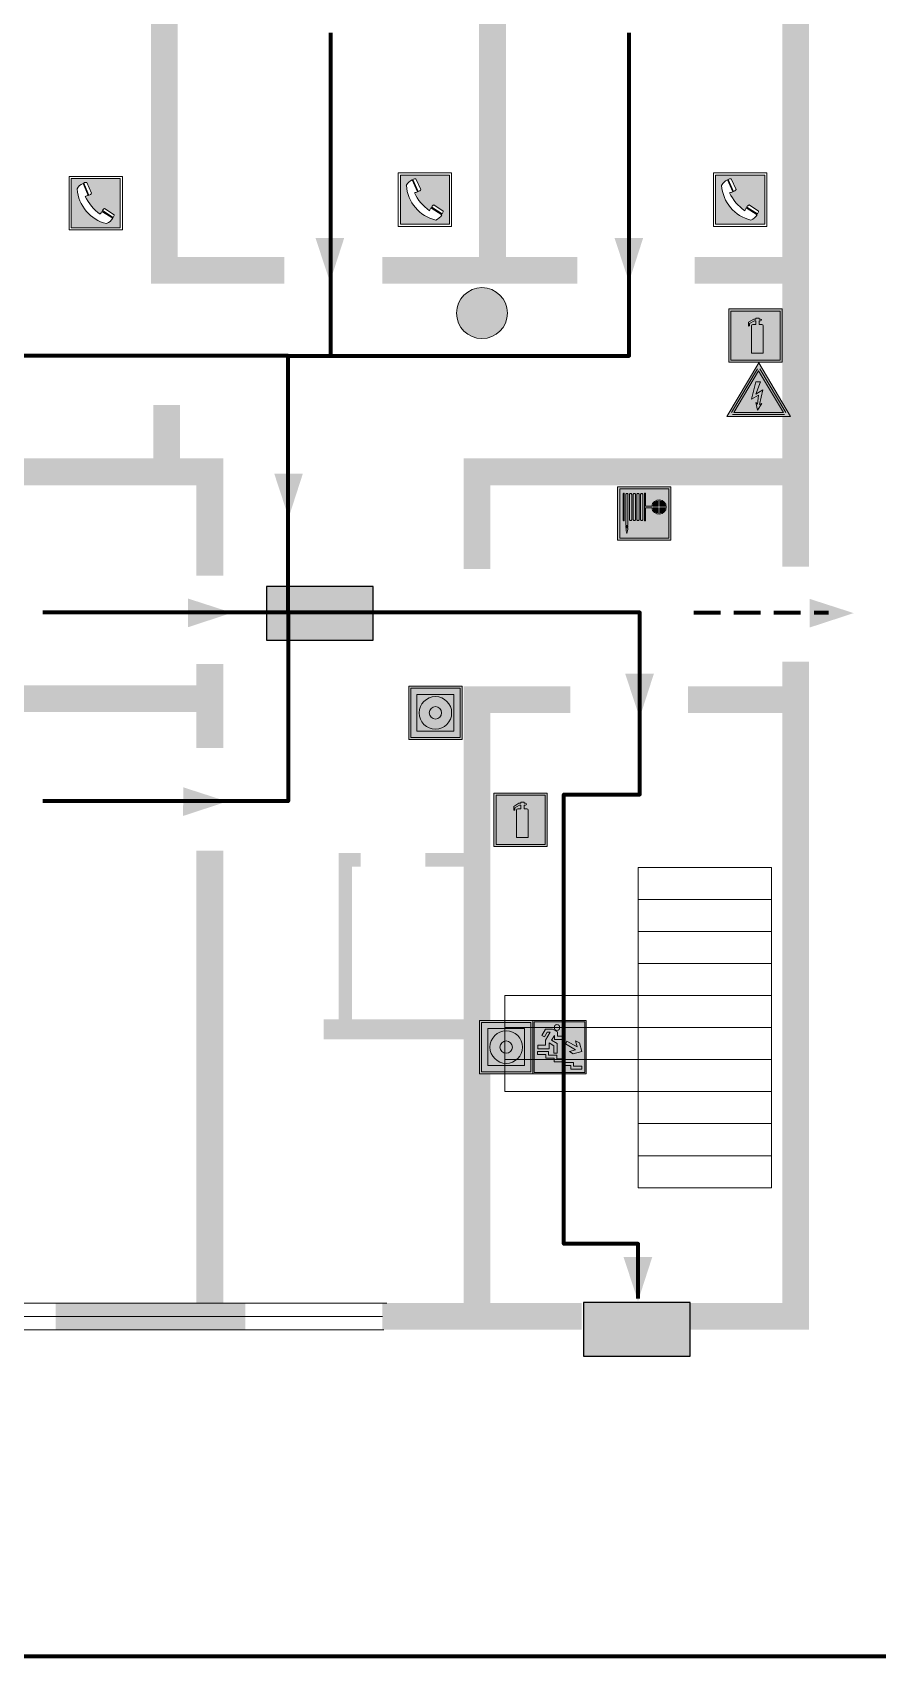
# Model space of a CAD drawing. Header units: millimetres. Extents: x 13810 to 67229, y 12374 to 21950.
# Drawn here: x 22217.5 to 22344, y 20268.2 to 20511.3 of the extents above; entities that cross this region are included whole.
import ezdxf

# ---------------------------------------------------------------- set-up
doc = ezdxf.new("R2010")
doc.units = ezdxf.units.MM
doc.linetypes.add('{ Wide Dash }', pattern=[12, 4, -2, 4, -2])
doc.layers.add('План_Штампы', color=7, linetype='Continuous')

# ---------------------------------------------------------------- blocks, each defined once
blk = doc.blocks.new('A$C456E1F9C')
at = {"lineweight": 5}
h = blk.add_hatch(color=242, dxfattribs=at)
h.paths.add_polyline_path([(0.51, -1.47), (0.51, -13.26), (12.29, -13.26), (12.29, -1.47)])
h.paths.add_polyline_path([(5.42, -4.95, -0.254479), (4.78, -5.4), (3.52, -2.53, -0.209735), (4.23, -2.4)], flags=16)
h.paths.add_polyline_path([(8.53, -8.6), (10.87, -10.17), (10.54, -10.76), (8.03, -9.13, -0.192251)], flags=16)
h.paths.add_polyline_path([(4.61, -5.49, 0.005518), (3.87, -5.72, 0.128647), (7.49, -10.01, 0.00809), (7.83, -9.33), (10.47, -10.97, -0.16736), (8.99, -12.25, -0.327862), (1.95, -3.95, -0.166952), (3.36, -2.62)], flags=16)
at = {"color": 242, "lineweight": 5}
for p, q in [((0, -13.77), (0, -0.97)), ((12.8, -0.97), (0, -0.97)), ((4.61, -5.49), (3.36, -2.62)), ((3.52, -2.53), (4.78, -5.4)), ((4.23, -2.4), (5.42, -4.95)), ((12.8, -13.77), (12.8, -0.97)), ((7.83, -9.33), (10.47, -10.97)), ((8.03, -9.13), (10.54, -10.76)), ((10.81, -10.12), (8.53, -8.6)), ((10.54, -10.76), (10.8, -10.3)), ((10.8, -10.3), (10.81, -10.12)), ((0, -13.77), (12.8, -13.77))]:
    blk.add_line(p, q, dxfattribs=at)
blk.add_lwpolyline([(0.51, -1.47), (12.29, -1.47), (12.29, -13.26), (0.51, -13.26)], close=True, dxfattribs=at)
for centre, radius, start, end in [((4.59, -5.34), 2.99, 114.2845, 152.1974), ((4.02, -3.27), 0.891, 76.3284, 123.7092), ((11.12, -3.31), 9.19, 183.9915, 256.6009), ((14.98, -39.1), 35.17, 107.1487, 108.4135), ((13.86, -0.94), 11.08, 205.5536, 234.8762), ((4.68, -4.59), 0.824, 276.9621, 334.0723), ((-13.31, 0.8), 23.44, 332.5487, 334.4027), ((8.94, -9.5), 0.989, 114.4092, 157.9388), ((7.87, -9.46), 3, 291.9291, 329.9329)]:
    blk.add_arc(centre, radius, start, end, dxfattribs=at)
blk = doc.blocks.new('A$C54414219')
at = {"true_color": 0xffffff}
h = blk.add_hatch(color=7, dxfattribs=at)
h.paths.add_polyline_path([(2.39, -9.45), (2.39, -18.3), (11.23, -18.3), (11.23, -9.45)], flags=0)
h.paths.add_polyline_path([(10.71, -13.87, -1), (2.92, -13.87, -1)], flags=0)
h.paths.add_polyline_path([(8.3, -13.87, -1), (5.33, -13.87, -1)], flags=0)
h.paths.add_polyline_path([(0.41, -7.47), (0.41, -20.27), (13.21, -20.27), (13.21, -7.47)])
h.paths.add_polyline_path([(0.92, -19.77), (12.71, -19.77), (12.71, -7.98), (0.92, -7.98)], flags=16)
h.paths.add_polyline_path([(11.23, -9.45), (11.23, -18.3), (2.39, -18.3), (2.39, -9.45)], flags=0)
at = {"lineweight": 5}
h = blk.add_hatch(color=242, dxfattribs=at)
h.paths.add_polyline_path([(12.71, -7.98), (0.92, -7.98), (0.92, -19.77), (12.71, -19.77)])
h.paths.add_polyline_path([(11.23, -18.3), (2.39, -18.3), (2.39, -9.45), (11.23, -9.45)], flags=16)
h.paths.add_polyline_path([(10.71, -13.87, -1), (2.92, -13.87, -1)], flags=0)
h.paths.add_polyline_path([(8.3, -13.87, -1), (5.33, -13.87, -1)], flags=0)
at = {"true_color": 0xffffff}
h = blk.add_hatch(color=7, dxfattribs=at)
h.paths.add_polyline_path([(2.39, -9.45), (2.39, -18.3), (11.23, -18.3), (11.23, -9.45)])
h.paths.add_polyline_path([(10.71, -13.87, -1), (2.92, -13.87, -1)], flags=16)
h.paths.add_polyline_path([(8.3, -13.87, -1), (5.33, -13.87, -1)], flags=0)
at = {"lineweight": 5}
h = blk.add_hatch(color=242, dxfattribs=at)
h.paths.add_polyline_path([(2.92, -13.87, 1), (10.71, -13.87, 1)])
h.paths.add_polyline_path([(8.3, -13.87, -1), (5.33, -13.87, -1)], flags=16)
at = {"color": 242, "lineweight": 5}
for p, q in [((0.41, -20.27), (0.41, -7.47)), ((0.41, -7.47), (13.21, -7.47)), ((0.41, -7.47), (13.21, -7.47)), ((13.21, -20.27), (13.21, -7.47)), ((0.41, -20.27), (13.21, -20.27))]:
    blk.add_line(p, q, dxfattribs=at)
for points in [[(0.92, -7.98), (12.71, -7.98), (12.71, -19.77), (0.92, -19.77)], [(2.39, -9.45), (11.23, -9.45), (11.23, -18.3), (2.39, -18.3)]]:
    blk.add_lwpolyline(points, close=True, dxfattribs=at)
for radius in [3.89, 1.49]:
    blk.add_circle((6.81, -13.87), radius, dxfattribs=at)
blk = doc.blocks.new('A$C7B8C2D5B')
at = {"lineweight": 0}
h = blk.add_hatch(color=5, dxfattribs=at)
h.dxf.hatch_style = 1
h.paths.add_polyline_path([(1.4, -3.02, 1), (-2.11, -3.02, 1)])
at = {"color": 5, "lineweight": 0}
blk.add_circle((-0.36, -3.02), 1.75, dxfattribs=at)
blk = doc.blocks.new('A$C37112FD5')
at = {"true_color": 0xf5f5ff}
h = blk.add_hatch(color=7, dxfattribs=at)
h.dxf.hatch_style = 1
h.paths.add_polyline_path([(12.8, -7.4), (0, -7.4), (0, -20.2), (12.8, -20.2)])
h.paths.add_polyline_path([(12.29, -7.91), (12.29, -19.69), (0.51, -19.69), (0.51, -7.91)], flags=16)
h.paths.add_polyline_path([(4.98, -9.04, -0.42597), (5.17, -9.22), (5.17, -12.25), (5.17, -15.29, -0.432244), (4.98, -15.47), (4.83, -15.47, -0.42597), (4.64, -15.29), (4.64, -12.25), (4.64, -9.22, -0.432244), (4.83, -9.04)], flags=0)
h.paths.add_polyline_path([(4.28, -9.22), (4.28, -12.25), (4.28, -15.29, -0.432244), (4.09, -15.47), (3.94, -15.47, -0.42597), (3.75, -15.29), (3.75, -12.25), (3.75, -9.22, -0.432244), (3.94, -9.04), (4.09, -9.04, -0.42597)], flags=0)
h.paths.add_polyline_path([(5.72, -9.04), (5.87, -9.04, -0.42597), (6.06, -9.22), (6.06, -12.25), (6.06, -15.29, -0.432244), (5.87, -15.47), (5.72, -15.47, -0.42597), (5.53, -15.29), (5.53, -12.25), (5.53, -9.22, -0.432244)], flags=0)
h.paths.add_polyline_path([(6.42, -8.9), (6.5, -8.9, -0.42597), (6.69, -9.08), (6.69, -12.03), (8.21, -12.03, -15.824349), (8.21, -12.47), (6.69, -12.47), (6.69, -15.42, -0.432244), (6.5, -15.6), (6.42, -15.6)], flags=0)
h.paths.add_polyline_path([(3.39, -9.22), (3.39, -12.25), (3.39, -15.29, -0.432244), (3.2, -15.47), (3.05, -15.47, -0.42597), (2.85, -15.29), (2.85, -12.25), (2.85, -9.22, -0.432244), (3.05, -9.04), (3.2, -9.04, -0.42597)], flags=0)
h.paths.add_polyline_path([(2.5, -9.22), (2.5, -16.71), (1.96, -16.71), (1.96, -9.22, -0.432244), (2.15, -9.04), (2.31, -9.04, -0.42597)], flags=0)
h.paths.add_polyline_path([(1.61, -8.9), (1.61, -15.6), (1.57, -15.6, -0.42597), (1.37, -15.42), (1.37, -12.03), (1.37, -9.09, -0.432244), (1.57, -8.9)], flags=0)
h.paths.add_polyline_path([(9.76, -10.81), (9.76, -12.03), (8.49, -12.03, -0.336371)], flags=0)
h.paths.add_polyline_path([(8.49, -12.47), (9.76, -12.47), (9.76, -13.7, -0.336371)], flags=0)
h.paths.add_polyline_path([(10.11, -10.81, -0.336371), (11.38, -12.03), (10.11, -12.03)], flags=0)
h.paths.add_polyline_path([(10.11, -12.47), (11.38, -12.47, -0.336371), (10.11, -13.7)], flags=0)
h.paths.add_polyline_path([(2.5, -16.84), (2.5, -17.05), (1.97, -17.05), (1.97, -16.84)], flags=0)
h.paths.add_polyline_path([(2.5, -17.24, -0.033778), (2.24, -18.6, -0.033778), (1.97, -17.24)], flags=0)
h = blk.add_hatch(color=242)
h.dxf.hatch_style = 1
h.paths.add_polyline_path([(12.29, -7.91), (0.51, -7.91), (0.51, -19.69), (12.29, -19.69)])
h.paths.add_polyline_path([(6.42, -15.6), (6.42, -8.9), (6.5, -8.9, -0.42597), (6.69, -9.08), (6.69, -12.03), (8.21, -12.03, -15.824349), (8.21, -12.47), (6.69, -12.47), (6.69, -15.42, -0.432244), (6.5, -15.6)], flags=16)
h.paths.add_polyline_path([(5.87, -15.47), (5.72, -15.47, -0.42597), (5.53, -15.29), (5.53, -12.25), (5.53, -9.22, -0.432244), (5.72, -9.04), (5.87, -9.04, -0.42597), (6.06, -9.22), (6.06, -12.25), (6.06, -15.29, -0.432244)], flags=16)
h.paths.add_polyline_path([(4.98, -15.47), (4.83, -15.47, -0.42597), (4.64, -15.29), (4.64, -12.25), (4.64, -9.22, -0.432244), (4.83, -9.04), (4.98, -9.04, -0.42597), (5.17, -9.22), (5.17, -12.25), (5.17, -15.29, -0.432244)], flags=16)
h.paths.add_polyline_path([(4.09, -15.47), (3.94, -15.47, -0.42597), (3.75, -15.29), (3.75, -12.25), (3.75, -9.22, -0.432244), (3.94, -9.04), (4.09, -9.04, -0.42597), (4.28, -9.22), (4.28, -12.25), (4.28, -15.29, -0.432244)], flags=16)
h.paths.add_polyline_path([(3.2, -15.47), (3.05, -15.47, -0.42597), (2.85, -15.29), (2.85, -12.25), (2.85, -9.22, -0.432244), (3.05, -9.04), (3.2, -9.04, -0.42597), (3.39, -9.22), (3.39, -12.25), (3.39, -15.29, -0.432244)], flags=16)
h.paths.add_polyline_path([(2.5, -17.05), (1.97, -17.05), (1.97, -16.84), (2.5, -16.84)], flags=16)
h.paths.add_polyline_path([(2.5, -17.24, -0.033778), (2.24, -18.6, -0.033778), (1.97, -17.24)], flags=16)
h.paths.add_polyline_path([(2.5, -16.71), (1.96, -16.71), (1.96, -9.22, -0.432244), (2.15, -9.04), (2.31, -9.04, -0.42597), (2.5, -9.22)], flags=16)
h.paths.add_polyline_path([(1.61, -15.6), (1.57, -15.6, -0.42597), (1.37, -15.42), (1.37, -12.03), (1.37, -9.09, -0.432244), (1.57, -8.9), (1.61, -8.9)], flags=16)
h.paths.add_polyline_path([(8.49, -12.47), (9.76, -12.47), (9.76, -13.7, -0.336371)], flags=0)
h.paths.add_polyline_path([(10.11, -13.7), (10.11, -12.47), (11.38, -12.47, -0.336371)], flags=0)
h.paths.add_polyline_path([(8.49, -12.03, -0.336371), (9.76, -10.81), (9.76, -12.03)], flags=0)
h.paths.add_polyline_path([(10.11, -12.03), (10.11, -10.81, -0.336371), (11.38, -12.03)], flags=0)
h = blk.add_hatch(color=7, dxfattribs=at)
h.dxf.hatch_style = 1
h.paths.add_polyline_path([(1.61, -8.9), (1.57, -8.9, 0.432244), (1.37, -9.09), (1.37, -12.03), (1.37, -15.42, 0.42597), (1.57, -15.6), (1.61, -15.6)])
h.paths.add_polyline_path([(2.5, -9.22, 0.42597), (2.31, -9.04), (2.15, -9.04, 0.432244), (1.96, -9.22), (1.96, -16.71), (2.5, -16.71)])
h.paths.add_polyline_path([(2.5, -16.84), (1.97, -16.84), (1.97, -17.05), (2.5, -17.05)])
h.paths.add_polyline_path([(2.5, -17.24), (1.97, -17.24, 0.033778), (2.24, -18.6, 0.033778)])
h.paths.add_polyline_path([(3.39, -12.25), (3.39, -9.22, 0.42597), (3.2, -9.04), (3.05, -9.04, 0.432244), (2.85, -9.22), (2.85, -12.25), (2.85, -15.29, 0.42597), (3.05, -15.47), (3.2, -15.47, 0.432244), (3.39, -15.29)])
h.paths.add_polyline_path([(4.28, -12.25), (4.28, -9.22, 0.42597), (4.09, -9.04), (3.94, -9.04, 0.432244), (3.75, -9.22), (3.75, -12.25), (3.75, -15.29, 0.42597), (3.94, -15.47), (4.09, -15.47, 0.432244), (4.28, -15.29)])
h.paths.add_polyline_path([(5.17, -12.25), (5.17, -9.22, 0.42597), (4.98, -9.04), (4.83, -9.04, 0.432244), (4.64, -9.22), (4.64, -12.25), (4.64, -15.29, 0.42597), (4.83, -15.47), (4.98, -15.47, 0.432244), (5.17, -15.29)])
h.paths.add_polyline_path([(6.06, -12.25), (6.06, -9.22, 0.42597), (5.87, -9.04), (5.72, -9.04, 0.432244), (5.53, -9.22), (5.53, -12.25), (5.53, -15.29, 0.42597), (5.72, -15.47), (5.87, -15.47, 0.432244), (6.06, -15.29)])
h.paths.add_polyline_path([(6.69, -12.47), (8.21, -12.47, 15.824349), (8.21, -12.03), (6.69, -12.03), (6.69, -9.08, 0.42597), (6.5, -8.9), (6.42, -8.9), (6.42, -15.6), (6.5, -15.6, 0.432244), (6.69, -15.42)])
h.paths.add_polyline_path([(8.49, -12.47), (9.76, -12.47), (9.76, -13.7, -0.336371)], flags=16)
h.paths.add_polyline_path([(8.49, -12.03, -0.336371), (9.76, -10.81), (9.76, -12.03)], flags=16)
h.paths.add_polyline_path([(10.11, -12.47), (11.38, -12.47, -0.336371), (10.11, -13.7)], flags=16)
h.paths.add_polyline_path([(10.11, -12.03), (10.11, -10.81, -0.336371), (11.38, -12.03)], flags=16)
h = blk.add_hatch(color=242)
h.dxf.hatch_style = 1
h.paths.add_polyline_path([(9.76, -10.81, 0.336371), (8.49, -12.03), (9.76, -12.03)])
h.paths.add_polyline_path([(10.11, -10.81), (10.11, -12.03), (11.38, -12.03, 0.336371)])
h.paths.add_polyline_path([(11.38, -12.47), (10.11, -12.47), (10.11, -13.7, 0.336371)])
h.paths.add_polyline_path([(9.76, -12.47), (8.49, -12.47, 0.336371), (9.76, -13.7)])
at = {"color": 242, "lineweight": 5}
for p, q in [((0, -20.2), (0, -7.4)), ((0, -7.4), (12.8, -7.4)), ((12.8, -20.2), (12.8, -7.4)), ((1.37, -12.03), (1.37, -9.08)), ((1.57, -8.9), (1.61, -8.9)), ((1.61, -8.9), (1.61, -15.6)), ((1.96, -16.71), (1.96, -9.22)), ((2.15, -9.04), (2.31, -9.04)), ((2.5, -16.71), (2.5, -9.22)), ((2.85, -12.25), (2.85, -9.22)), ((3.05, -9.04), (3.2, -9.04)), ((3.39, -12.25), (3.39, -9.22)), ((3.75, -12.25), (3.75, -9.22)), ((3.94, -9.04), (4.09, -9.04)), ((4.28, -12.25), (4.28, -9.22)), ((4.64, -12.25), (4.64, -9.22)), ((4.83, -9.04), (4.98, -9.04)), ((5.17, -12.25), (5.17, -9.22)), ((5.53, -12.25), (5.53, -9.22)), ((5.72, -9.04), (5.87, -9.04)), ((6.06, -12.25), (6.06, -9.22)), ((6.42, -8.9), (6.42, -15.6)), ((6.5, -8.9), (6.42, -8.9)), ((6.69, -12.03), (6.69, -9.08)), ((9.76, -10.81), (9.76, -12.03)), ((10.11, -10.81), (10.11, -12.03)), ((1.37, -12.03), (1.37, -15.42)), ((2.85, -12.25), (2.85, -15.29)), ((3.05, -15.47), (3.2, -15.47)), ((3.39, -12.25), (3.39, -15.29)), ((3.75, -12.25), (3.75, -15.29)), ((3.94, -15.47), (4.09, -15.47)), ((4.28, -12.25), (4.28, -15.29)), ((4.64, -12.25), (4.64, -15.29)), ((4.83, -15.47), (4.98, -15.47)), ((5.17, -12.25), (5.17, -15.29)), ((5.53, -12.25), (5.53, -15.29)), ((5.72, -15.47), (5.87, -15.47)), ((6.06, -12.25), (6.06, -15.29)), ((8.21, -12.03), (6.69, -12.03)), ((8.21, -12.47), (6.69, -12.47)), ((6.69, -12.47), (6.69, -15.42)), ((9.76, -12.03), (8.49, -12.03)), ((9.76, -12.47), (8.49, -12.47)), ((9.76, -12.47), (9.76, -13.7)), ((11.38, -12.03), (10.11, -12.03)), ((11.38, -12.47), (10.11, -12.47)), ((10.11, -12.47), (10.11, -13.7)), ((1.57, -15.6), (1.61, -15.6)), ((1.96, -16.71), (2.5, -16.71)), ((1.97, -16.84), (2.5, -16.84)), ((1.97, -17.05), (1.97, -16.84)), ((2.5, -17.05), (1.97, -17.05)), ((1.97, -17.24), (2.5, -17.24)), ((2.5, -16.84), (2.5, -17.05)), ((6.42, -15.6), (6.5, -15.6)), ((0, -20.2), (12.8, -20.2))]:
    blk.add_line(p, q, dxfattribs=at)
blk.add_lwpolyline([(0.51, -7.91), (12.29, -7.91), (12.29, -19.69), (0.51, -19.69)], close=True, dxfattribs=at)
for centre, radius, start, end in [((1.56, -9.09), 0.182, 87.1027, 180.6071), ((2.15, -9.22), 0.182, 87.1027, 180.6071), ((2.32, -9.22), 0.182, 359.3929, 92.8973), ((3.04, -9.22), 0.182, 87.1027, 180.6071), ((3.21, -9.22), 0.182, 359.3929, 92.8973), ((3.93, -9.22), 0.182, 87.1027, 180.6071), ((4.1, -9.22), 0.182, 359.3929, 92.8973), ((4.82, -9.22), 0.182, 87.1027, 180.6071), ((4.99, -9.22), 0.182, 359.3929, 92.8973), ((5.71, -9.22), 0.182, 87.1027, 180.6071), ((5.88, -9.22), 0.182, 359.3929, 92.8973), ((6.51, -9.09), 0.182, 359.3929, 92.8973), ((9.93, -12.25), 1.74, 187.2319, 172.7681), ((9.93, -12.25), 1.46, 96.9927, 171.3585), ((9.93, -12.25), 1.46, 8.6415, 83.0073), ((1.56, -15.42), 0.182, 179.3929, 272.8973), ((3.04, -15.29), 0.182, 179.3929, 272.8973), ((3.21, -15.29), 0.182, 267.1027, 0.6071), ((3.93, -15.29), 0.182, 179.3929, 272.8973), ((4.1, -15.29), 0.182, 267.1027, 0.6071), ((4.82, -15.29), 0.182, 179.3929, 272.8973), ((4.99, -15.29), 0.182, 267.1027, 0.6071), ((5.71, -15.29), 0.182, 179.3929, 272.8973), ((5.88, -15.29), 0.182, 267.1027, 0.6071), ((6.51, -15.42), 0.182, 267.1027, 0.6071), ((9.93, -12.25), 1.46, 188.6415, 263.0073), ((9.93, -12.25), 1.46, 276.9927, 351.3585), ((12.17, -15.98), 10.27, 187.041, 194.7793), ((-7.7, -15.98), 10.27, 345.2207, 352.959)]:
    blk.add_arc(centre, radius, start, end, dxfattribs=at)
blk = doc.blocks.new('A$C7B4425F7')
at = {"true_color": 0xffffff}
blk.add_hatch(color=7, dxfattribs=at).paths.add_polyline_path([(0, 0), (-16, 0), (-16, -8), (0, -8)])
h = blk.add_hatch(color=126)
h.paths.add_polyline_path([(-0.2, -0.2), (-15.8, -0.2), (-15.8, -7.8), (-0.2, -7.8)])
h.paths.add_polyline_path([(-11.76, -2.03), (-11.76, -3.66), (-11.17, -3.66, -0.568275), (-11.17, -6.18), (-12.58, -6.18), (-12.58, -2.03)], flags=16)
h.paths.add_polyline_path([(-13.33, -4.12, -0.495768), (-13.59, -6.18), (-15.03, -6.18), (-15.03, -2.03), (-13.59, -2.03, -0.487973)], flags=16)
h.paths.add_polyline_path([(-10.25, -2.03), (-9.48, -2.03), (-9.48, -6.18), (-10.25, -6.18)], flags=16)
h.paths.add_polyline_path([(-13.84, -3.69), (-14.24, -3.69), (-14.24, -3.03), (-13.9, -3.03, -0.692621)], flags=0)
h.paths.add_polyline_path([(-9.15, -2.03), (-8.4, -2.03), (-8.04, -3.07), (-7.68, -2.03), (-6.93, -2.03), (-7.64, -4.1), (-6.93, -6.18), (-7.68, -6.18), (-8.04, -5.14), (-8.4, -6.18), (-9.15, -6.18), (-8.44, -4.1)], flags=16)
h.paths.add_polyline_path([(-11.76, -4.46), (-11.42, -4.46, -0.692621), (-11.36, -5.12), (-11.76, -5.12)], flags=0)
h.paths.add_polyline_path([(-13.9, -5.2), (-14.24, -5.2), (-14.24, -4.55), (-13.84, -4.55, -0.708038)], flags=0)
edge = h.paths.add_edge_path(flags=16)
edge.add_ellipse((-5.51, -4.08), major_axis=(0, 2.05), ratio=0.586184, start_angle=0, end_angle=360)
edge = h.paths.add_edge_path(flags=0)
edge.add_ellipse((-5.51, -4.08), major_axis=(0, 1.14), ratio=0.454828, start_angle=0, end_angle=360)
h.paths.add_polyline_path([(-4.13, -4.96, 0.377264), (-3.48, -4.52, 0.0555), (-3.16, -2.03), (-1.66, -2.03), (-1.66, -4.96), (-0.96, -4.96), (-0.96, -7.01), (-1.75, -7.01), (-1.75, -6.18), (-3.3, -6.18), (-3.3, -7.02), (-4.13, -7.02)], flags=16)
h.paths.add_polyline_path([(-2.73, -2.91), (-2.28, -2.91), (-2.28, -4.96), (-3.05, -4.96, 0.079136)], flags=0)
at = {"color": 126}
blk.add_lwpolyline([(-16, -8), (0, -8), (0, 0), (-16, 0)], close=True, dxfattribs=at)
blk = doc.blocks.new('A$C32E8229D')
at = {"true_color": 0xffffff}
blk.add_hatch(color=7, dxfattribs=at).paths.add_polyline_path([(0, 0), (0, -8), (16, -8), (16, 0)])
h = blk.add_hatch(color=126)
h.paths.add_polyline_path([(0.2, -0.2), (15.8, -0.2), (15.8, -7.8), (0.2, -7.8)])
h.paths.add_polyline_path([(13.49, -2.05), (12.08, -2.05), (11.37, -2.63, 0.162397), (11.29, -2.84), (11.29, -3.63), (10.35, -3.63), (10.35, -4.05), (11.68, -4.05), (11.68, -3.48), (12.26, -4.28), (11.29, -5.1), (11.29, -6.78), (11.85, -6.78), (11.85, -5.44), (12.8, -4.64), (12.8, -5.94), (14.46, -5.94), (14.46, -5.39), (13.45, -5.39), (13.45, -3.97), (12.46, -2.59), (13.15, -2.59), (13.69, -3.34), (14.18, -3)], flags=16)
h.paths.add_polyline_path([(10.74, -1.82, 1), (11.8, -1.82, 1)], flags=16)
h.paths.add_polyline_path([(9.39, -3.59), (5.99, -3.59), (6.56, -3.03), (5.91, -3.03), (5.1, -3.83), (5.91, -4.64), (6.56, -4.64), (5.99, -4.09), (9.39, -4.09)], flags=16)
h.paths.add_polyline_path([(4.29, -1.08), (1.72, -1.08), (1.72, -6.6), (4.29, -6.6)], flags=16)
at = {"color": 126}
blk.add_lwpolyline([(16, -8), (0, -8), (0, 0), (16, 0)], close=True, dxfattribs=at)
blk = doc.blocks.new('A$C3AD82952')
at = {"true_color": 0xf5f5ff}
h = blk.add_hatch(color=7, dxfattribs=at)
h.dxf.hatch_style = 1
h.paths.add_polyline_path([(8.21, 8.73, 0.414214), (7.89, 9.05), (7.22, 9.05), (7.22, 9.92), (7.59, 9.92, 1), (7.57, 10.36), (7.22, 10.36), (7.22, 10.6), (6.43, 10.6), (6.43, 10.36), (6.01, 10.36), (4.74, 9.59), (4.74, 8.69), (4.98, 8.73), (4.98, 9.26), (6.12, 9.91), (6.43, 9.91), (6.43, 9.05), (5.76, 9.05, 0.414214), (5.44, 8.73), (5.44, 2.2), (8.21, 2.2)], flags=0)
h.paths.add_polyline_path([(12.8, 12.8), (0, 12.8), (0, 0), (12.8, 0)])
h.paths.add_polyline_path([(0.51, 12.29), (12.29, 12.29), (12.29, 0.51), (0.51, 0.51)], flags=16)
h.paths.add_polyline_path([(4.74, 9.59), (6.01, 10.36), (6.43, 10.36), (6.43, 10.6), (7.22, 10.6), (7.22, 10.36), (7.59, 10.36, -0.94586), (7.59, 9.92), (7.22, 9.92), (7.22, 9.05), (7.89, 9.05, -0.414214), (8.21, 8.73), (8.21, 2.2), (5.44, 2.2), (5.44, 8.73, -0.414214), (5.76, 9.05), (6.43, 9.05), (6.43, 9.91), (6.12, 9.91), (4.98, 9.26), (4.98, 8.73), (4.74, 8.69)], flags=0)
h = blk.add_hatch(color=242)
h.dxf.hatch_style = 1
h.paths.add_polyline_path([(12.29, 12.29), (0.51, 12.29), (0.51, 0.51), (12.29, 0.51)])
h.paths.add_polyline_path([(4.74, 8.69), (4.74, 9.59), (6.01, 10.36), (6.43, 10.36), (6.43, 10.6), (7.22, 10.6), (7.22, 10.36), (7.59, 10.36, -0.94586), (7.59, 9.92), (7.22, 9.92), (7.22, 9.05), (7.89, 9.05, -0.414214), (8.21, 8.73), (8.21, 2.2), (5.44, 2.2), (5.44, 8.73, -0.414214), (5.76, 9.05), (6.43, 9.05), (6.43, 9.91), (6.12, 9.91), (4.98, 9.26), (4.98, 8.73)], flags=16)
h = blk.add_hatch(color=7, dxfattribs=at)
h.dxf.hatch_style = 1
h.paths.add_polyline_path([(8.21, 8.73, 0.414214), (7.89, 9.05), (7.22, 9.05), (7.22, 9.92), (7.59, 9.92, 1), (7.57, 10.36), (7.22, 10.36), (7.22, 10.6), (6.43, 10.6), (6.43, 10.36), (6.01, 10.36), (4.74, 9.59), (4.74, 8.69), (4.98, 8.73), (4.98, 9.26), (6.12, 9.91), (6.43, 9.91), (6.43, 9.05), (5.76, 9.05, 0.414214), (5.44, 8.73), (5.44, 2.2), (8.21, 2.2)])
at = {"color": 242, "lineweight": 5}
for p, q in [((0, 0), (0, 12.8)), ((0, 12.8), (12.8, 12.8)), ((12.8, 0), (12.8, 12.8)), ((6.01, 10.36), (4.74, 9.59)), ((4.74, 9.59), (4.74, 8.69)), ((4.74, 8.69), (4.98, 8.73)), ((4.98, 9.26), (6.12, 9.91)), ((4.98, 8.73), (4.98, 9.26)), ((5.44, 2.2), (5.44, 8.73)), ((5.76, 9.05), (6.43, 9.05)), ((6.01, 10.36), (6.43, 10.36)), ((6.12, 9.91), (6.43, 9.91)), ((7.22, 10.6), (6.43, 10.6)), ((6.43, 10.6), (6.43, 10.36)), ((6.43, 9.91), (6.43, 9.05)), ((7.22, 10.36), (7.22, 10.6)), ((7.59, 10.36), (7.22, 10.36)), ((7.22, 9.05), (7.22, 9.92)), ((7.59, 9.92), (7.22, 9.92)), ((7.89, 9.05), (7.22, 9.05)), ((8.21, 2.2), (8.21, 8.73)), ((0, 0), (12.8, 0)), ((5.44, 2.2), (8.21, 2.2))]:
    blk.add_line(p, q, dxfattribs=at)
blk.add_lwpolyline([(0.51, 12.29), (12.29, 12.29), (12.29, 0.51), (0.51, 0.51)], close=True, dxfattribs=at)
for centre, radius, start, end in [((5.76, 8.73), 0.32, 90, 180), ((7.58, 10.14), 0.223, 273.1875, 86.8125), ((7.89, 8.73), 0.32, 0, 90)]:
    blk.add_arc(centre, radius, start, end, dxfattribs=at)
blk = doc.blocks.new('A$C3E6D3DDE')
at = {"lineweight": 5}
h = blk.add_hatch(color=40, dxfattribs=at)
h.paths.add_polyline_path([(24.1, 1.45), (16.46, -11.35), (31.74, -11.35)])
h.paths.add_polyline_path([(24.09, -0.46), (30.03, -10.41), (18.14, -10.41)], flags=16)
h.paths.add_polyline_path([(24.54, -3.08), (23.41, -6.02), (25.13, -5.01), (24.33, -8.5), (24.82, -8.27), (23.79, -9.86), (23.4, -8.04), (23.8, -8.43), (24.04, -6.29), (22.39, -7.25), (23.44, -3.08)], flags=0)
h = blk.add_hatch(color=256, dxfattribs=at)
h.paths.add_polyline_path([(24.37, 0.03, 0.567511), (23.82, 0.03), (17.59, -10.4, 0.582454), (17.86, -10.88), (30.32, -10.88, 0.582149), (30.6, -10.4)])
h.paths.add_polyline_path([(24.09, -0.46), (18.14, -10.41), (30.03, -10.41)], flags=16)
h.paths.add_polyline_path([(24.54, -3.08), (23.41, -6.02), (25.13, -5.01), (24.33, -8.5), (24.82, -8.27), (23.79, -9.86), (23.4, -8.04), (23.8, -8.43), (24.04, -6.29), (22.39, -7.25), (23.44, -3.08)], flags=0)
h = blk.add_hatch(color=40, dxfattribs=at)
h.paths.add_polyline_path([(24.09, -0.46), (18.14, -10.41), (30.03, -10.41)])
h.paths.add_polyline_path([(24.82, -8.27), (23.79, -9.86), (23.4, -8.04), (23.8, -8.43), (24.04, -6.29), (22.39, -7.25), (23.44, -3.08), (24.54, -3.08), (23.41, -6.02), (25.13, -5.01), (24.33, -8.5)], flags=16)
at = {"color": 40, "lineweight": 5}
for p, q in [((16.46, -11.35), (24.1, 1.45)), ((24.1, 1.45), (31.74, -11.35))]:
    blk.add_line(p, q, dxfattribs=at)
at = {"lineweight": 5}
for p, q in [((17.59, -10.4), (23.82, 0.03)), ((24.37, 0.03), (30.6, -10.4)), ((18.14, -10.41), (24.09, -0.46)), ((23.44, -3.08), (22.39, -7.25)), ((23.41, -6.02), (24.54, -3.08)), ((24.54, -3.08), (23.44, -3.08)), ((24.09, -0.46), (30.03, -10.41)), ((22.39, -7.25), (24.04, -6.29)), ((25.13, -5.01), (23.41, -6.02)), ((24.04, -6.29), (23.8, -8.43)), ((24.33, -8.5), (25.13, -5.01)), ((17.86, -10.88), (30.32, -10.88)), ((18.14, -10.41), (30.03, -10.41)), ((23.8, -8.43), (23.4, -8.04)), ((23.4, -8.04), (23.79, -9.86)), ((23.79, -9.86), (24.82, -8.27)), ((24.82, -8.27), (24.33, -8.5))]:
    blk.add_line(p, q, dxfattribs=at)
at = {"color": 50, "lineweight": 5}
blk.add_line((31.74, -11.35), (16.46, -11.35), dxfattribs=at)
blk = doc.blocks.new('вниз')
at = {"lineweight": 0, "true_color": 0xffffff}
h = blk.add_hatch(color=7, dxfattribs=at)
h.dxf.hatch_style = 1
h.paths.add_polyline_path([(40994.51, -4472.22), (40986.51, -4472.22), (40986.51, -4480.22), (40994.51, -4480.22)])
h.paths.add_polyline_path([(40994.31, -4472.42), (40994.31, -4480.01), (40986.71, -4480.01), (40986.71, -4472.42)], flags=16)
h.paths.add_polyline_path([(40988.43, -4473.53), (40989.43, -4473.53), (40990.19, -4473.96), (40990.19, -4474.6), (40991, -4474.6), (40991, -4475.06), (40989.73, -4475.06), (40989.73, -4474.46), (40989.3, -4475.18), (40990.17, -4475.7), (40990.17, -4477.11), (40989.63, -4477.11), (40989.63, -4476.01), (40988.94, -4475.59), (40988.94, -4476.46), (40988.94, -4476.46), (40987.47, -4476.46), (40987.26, -4476.46), (40987.26, -4475.92), (40988.4, -4475.92), (40988.4, -4475.2), (40989.1, -4473.99), (40988.66, -4473.99), (40988.24, -4474.7), (40987.86, -4474.47), (40988.41, -4473.56)], flags=0)
h.paths.add_polyline_path([(40990.55, -4473.29, -1), (40989.69, -4473.29, -1)], flags=0)
h.paths.add_polyline_path([(40988.85, -4476.89), (40988.85, -4477.43), (40990.1, -4477.43), (40990.1, -4477.99), (40991.34, -4477.99), (40991.34, -4478.54), (40992.59, -4478.54), (40992.59, -4479.09), (40993.83, -4479.09), (40993.83, -4479.52), (40992.17, -4479.52), (40992.17, -4478.97), (40990.91, -4478.97), (40990.91, -4478.41), (40989.68, -4478.41), (40989.68, -4477.86), (40988.43, -4477.86), (40988.43, -4477.31), (40987.6, -4477.31), (40987.18, -4477.31), (40987.18, -4476.89)], flags=0)
h.paths.add_polyline_path([(40991.61, -4475.33), (40993.12, -4476.2), (40992.9, -4475.27), (40993.48, -4475.6), (40993.83, -4476.88), (40992.56, -4477.22), (40991.97, -4476.88), (40992.9, -4476.61), (40991.38, -4475.74), (40991.58, -4475.39)], flags=0)
h.paths.add_polyline_path([(40990.19, -4473.96), (40989.43, -4473.53), (40988.43, -4473.53), (40988.41, -4473.56), (40987.86, -4474.47), (40988.24, -4474.7), (40988.66, -4473.99), (40989.1, -4473.99), (40988.4, -4475.2), (40988.4, -4475.92), (40987.26, -4475.92), (40987.26, -4476.46), (40987.47, -4476.46), (40988.94, -4476.46), (40988.94, -4476.27), (40988.94, -4475.59), (40989.63, -4476.01), (40989.63, -4477.11), (40990.17, -4477.11), (40990.17, -4475.7), (40989.3, -4475.18), (40989.73, -4474.46), (40989.73, -4475.06), (40991, -4475.06), (40991, -4474.6), (40990.19, -4474.6)], flags=0)
h.paths.add_polyline_path([(40990.55, -4473.29, 1), (40989.69, -4473.29, 1)], flags=0)
h.paths.add_polyline_path([(40991.61, -4475.33), (40991.58, -4475.39), (40991.38, -4475.74), (40992.9, -4476.61), (40991.97, -4476.88), (40992.56, -4477.22), (40993.83, -4476.88), (40993.48, -4475.6), (40992.9, -4475.27), (40993.12, -4476.2)], flags=0)
h.paths.add_polyline_path([(40990.1, -4477.43), (40988.85, -4477.43), (40988.85, -4476.89), (40987.18, -4476.89), (40987.18, -4477.31), (40987.6, -4477.31), (40988.43, -4477.31), (40988.43, -4477.86), (40989.68, -4477.86), (40989.68, -4478.41), (40990.91, -4478.41), (40990.91, -4478.97), (40992.17, -4478.97), (40992.17, -4479.52), (40993.83, -4479.52), (40993.83, -4479.09), (40992.59, -4479.09), (40992.59, -4478.54), (40991.34, -4478.54), (40991.34, -4477.99), (40990.1, -4477.99)], flags=0)
at = {"lineweight": 0}
h = blk.add_hatch(color=126, dxfattribs=at)
h.dxf.hatch_style = 1
h.paths.add_polyline_path([(40994.31, -4472.42), (40986.71, -4472.42), (40986.71, -4480.01), (40994.31, -4480.01)])
h.paths.add_polyline_path([(40988.43, -4473.53), (40989.43, -4473.53), (40990.19, -4473.96), (40990.19, -4474.6), (40991, -4474.6), (40991, -4475.06), (40989.73, -4475.06), (40989.73, -4474.46), (40989.3, -4475.18), (40990.17, -4475.7), (40990.17, -4477.11), (40989.63, -4477.11), (40989.63, -4476.01), (40988.94, -4475.59), (40988.94, -4476.46), (40988.94, -4476.46), (40987.47, -4476.46), (40987.26, -4476.46), (40987.26, -4475.92), (40988.4, -4475.92), (40988.4, -4475.2), (40989.1, -4473.99), (40988.66, -4473.99), (40988.24, -4474.7), (40987.86, -4474.47), (40988.41, -4473.56)], flags=16)
h.paths.add_polyline_path([(40990.55, -4473.29, -1), (40989.69, -4473.29, -1)], flags=16)
h.paths.add_polyline_path([(40988.85, -4476.89), (40988.85, -4477.43), (40990.1, -4477.43), (40990.1, -4477.99), (40991.34, -4477.99), (40991.34, -4478.54), (40992.59, -4478.54), (40992.59, -4479.09), (40993.83, -4479.09), (40993.83, -4479.52), (40992.17, -4479.52), (40992.17, -4478.97), (40990.91, -4478.97), (40990.91, -4478.41), (40989.68, -4478.41), (40989.68, -4477.86), (40988.43, -4477.86), (40988.43, -4477.31), (40987.6, -4477.31), (40987.18, -4477.31), (40987.18, -4476.89)], flags=16)
h.paths.add_polyline_path([(40991.61, -4475.33), (40993.12, -4476.2), (40992.9, -4475.27), (40993.48, -4475.6), (40993.83, -4476.88), (40992.56, -4477.22), (40991.97, -4476.88), (40992.9, -4476.61), (40991.38, -4475.74), (40991.58, -4475.39)], flags=16)
at = {"lineweight": 0, "true_color": 0xffffff}
h = blk.add_hatch(color=7, dxfattribs=at)
h.dxf.hatch_style = 1
h.paths.add_polyline_path([(40989.73, -4474.46), (40989.73, -4475.06), (40991, -4475.06), (40991, -4474.6), (40990.19, -4474.6), (40990.19, -4473.96), (40989.43, -4473.53), (40988.43, -4473.53), (40988.41, -4473.56), (40987.86, -4474.47), (40988.24, -4474.7), (40988.66, -4473.99), (40989.1, -4473.99), (40988.4, -4475.2), (40988.4, -4475.92), (40987.26, -4475.92), (40987.26, -4476.46), (40987.47, -4476.46), (40988.94, -4476.46), (40988.94, -4475.59), (40989.63, -4476.01), (40989.63, -4477.11), (40990.17, -4477.11), (40990.17, -4475.7), (40989.3, -4475.18)])
h.paths.add_polyline_path([(40989.69, -4473.29, 1), (40990.55, -4473.29, 1)])
h.paths.add_polyline_path([(40991.61, -4475.33), (40991.58, -4475.39), (40991.38, -4475.74), (40992.9, -4476.61), (40991.97, -4476.88), (40992.56, -4477.22), (40993.83, -4476.88), (40993.48, -4475.6), (40992.9, -4475.27), (40993.12, -4476.2)])
h.paths.add_polyline_path([(40990.1, -4477.43), (40988.85, -4477.43), (40988.85, -4476.89), (40987.18, -4476.89), (40987.18, -4477.31), (40987.6, -4477.31), (40988.43, -4477.31), (40988.43, -4477.86), (40989.68, -4477.86), (40989.68, -4478.41), (40990.91, -4478.41), (40990.91, -4478.97), (40992.17, -4478.97), (40992.17, -4479.52), (40993.83, -4479.52), (40993.83, -4479.09), (40992.59, -4479.09), (40992.59, -4478.54), (40991.34, -4478.54), (40991.34, -4477.99), (40990.1, -4477.99)])
at = {"color": 126, "lineweight": 0}
for points in [[(40986.51, -4472.22), (40994.51, -4472.22), (40994.51, -4480.22), (40986.51, -4480.22)], [(40986.71, -4472.42), (40994.31, -4472.42), (40994.31, -4480.01), (40986.71, -4480.01)]]:
    blk.add_lwpolyline(points, close=True, dxfattribs=at)
for points in [[(40987.47, -4476.46), (40987.26, -4476.46), (40987.26, -4475.92), (40988.4, -4475.92), (40988.4, -4475.2), (40989.1, -4473.99), (40988.66, -4473.99), (40988.24, -4474.7), (40987.86, -4474.47), (40988.41, -4473.56), (40988.43, -4473.53), (40989.43, -4473.53), (40990.19, -4473.96), (40990.19, -4474.6), (40991, -4474.6), (40991, -4475.06), (40989.73, -4475.06), (40989.73, -4474.46), (40989.3, -4475.18), (40990.17, -4475.7), (40990.17, -4477.11), (40989.63, -4477.11), (40989.63, -4476.01), (40988.94, -4475.59), (40988.94, -4476.46)], [(40991.58, -4475.39), (40991.38, -4475.74), (40992.9, -4476.61), (40991.97, -4476.88), (40992.56, -4477.22), (40993.83, -4476.88), (40993.48, -4475.6), (40992.9, -4475.27), (40993.12, -4476.2), (40991.61, -4475.33), (40991.58, -4475.39)], [(40987.6, -4477.31), (40987.18, -4477.31), (40987.18, -4476.89), (40988.85, -4476.89), (40988.85, -4477.43), (40990.1, -4477.43), (40990.1, -4477.99), (40991.34, -4477.99), (40991.34, -4478.54), (40992.59, -4478.54), (40992.59, -4479.09), (40993.83, -4479.09), (40993.83, -4479.52), (40992.17, -4479.52), (40992.17, -4478.97), (40990.91, -4478.97), (40990.91, -4478.41), (40989.68, -4478.41), (40989.68, -4477.86), (40988.43, -4477.86), (40988.43, -4477.31), (40987.6, -4477.31)], [(40987.47, -4476.46), (40988.94, -4476.46), (40988.94, -4476.27)]]:
    blk.add_lwpolyline(points, dxfattribs=at)
blk.add_circle((40990.12, -4473.29), 0.432, dxfattribs=at)

msp = doc.modelspace()

# ---------------------------------------------------------------- linework, layer by layer
at = {"color": 2, "lineweight": 100}
msp.add_lwpolyline([(21915.78, 20663.18), (22515.78, 20663.18), (22515.78, 20268.18), (21915.78, 20268.18)], close=True, dxfattribs=at)
at = {"lineweight": 100, "const_width": 4}
for points in [[(22255.17, 20475.67), (22237.21, 20475.67), (22237.21, 20558.97)], [(22286.35, 20558.97), (22286.35, 20475.67), (22286.35, 20474.22)], [(22331.76, 20431.33), (22331.76, 20558.97), (22316.18, 20558.97)], [(22299.04, 20475.67), (22269.86, 20475.67)], [(22331.76, 20475.67), (22316.62, 20475.67)], [(22244.02, 20429.96), (22244.02, 20445.51), (22193.83, 20445.51), (22193.83, 20454.56), (22193.83, 20319.08)], [(22237.56, 20445.51), (22237.56, 20455.53)], [(22284.05, 20430.95), (22284.05, 20445.51), (22331.76, 20445.51)], [(22244.02, 20404.15), (22244.02, 20416.73)], [(22315.49, 20319.08), (22331.76, 20319.08), (22331.76, 20417.09)], [(22244.02, 20411.56), (22193.83, 20411.56)], [(22284.05, 20319.08), (22284.05, 20411.41), (22298, 20411.41)], [(22331.76, 20411.41), (22315.63, 20411.41)], [(22244.02, 20319.08), (22244.02, 20388.81)], [(22220.93, 20319.08), (22249.31, 20319.08)], [(22269.86, 20319.08), (22299.71, 20319.08)]]:
    msp.add_lwpolyline(points, dxfattribs=at)
at = {"color": 126, "lineweight": 100, "true_color": 0x008754}
for points in [[(22255.76, 20424.44), (22255.76, 20462.87), (22306.84, 20462.87), (22306.84, 20511.2)], [(22262.13, 20462.87), (22262.13, 20511.2)], [(22255.76, 20462.87), (21968.78, 20462.87)], [(22308.17, 20321.76), (22308.17, 20329.94), (22297.01, 20329.94), (22297.01, 20397.22), (22308.42, 20397.22), (22308.42, 20424.44), (22255.76, 20424.44), (22255.76, 20396.19), (22219, 20396.19)], [(22255.76, 20424.44), (22219, 20424.44)]]:
    msp.add_lwpolyline(points, dxfattribs=at)
at = {"color": 126, "linetype": '{ Wide Dash }', "lineweight": 100, "true_color": 0x008754}
msp.add_lwpolyline([(22316.5, 20424.44), (22336.69, 20424.44)], dxfattribs=at)
at = {"lineweight": 0}
for points, const_width in [([(22264.31, 20362.33), (22264.31, 20387.43)], 2), ([(22264.31, 20385.63), (22264.31, 20387.43), (22266.62, 20387.43)], 2), ([(22276.28, 20387.43), (22284.89, 20387.43)], 2), ([(22261.08, 20362.08), (22283.67, 20362.08)], 3)]:
    msp.add_lwpolyline(points, dxfattribs=dict(at, const_width=const_width))
for points in [[(22328.13, 20386.28), (22308.17, 20386.28), (22308.17, 20381.49), (22328.13, 20381.49)], [(22328.13, 20381.49), (22308.17, 20381.49), (22308.17, 20376.69), (22328.13, 20376.69)], [(22328.13, 20376.69), (22308.17, 20376.69), (22308.17, 20371.9), (22328.13, 20371.9)], [(22328.13, 20371.9), (22308.17, 20371.9), (22308.17, 20367.11), (22328.13, 20367.11)], [(22308.17, 20367.11), (22288.21, 20367.11), (22288.21, 20362.31), (22308.17, 20362.31)], [(22328.13, 20367.11), (22308.17, 20367.11), (22308.17, 20362.31), (22328.13, 20362.31)], [(22308.17, 20362.31), (22288.21, 20362.31), (22288.21, 20357.52), (22308.17, 20357.52)], [(22328.13, 20362.31), (22308.17, 20362.31), (22308.17, 20357.52), (22328.13, 20357.52)], [(22308.17, 20357.52), (22288.21, 20357.52), (22288.21, 20352.73), (22308.17, 20352.73)], [(22328.13, 20357.52), (22308.17, 20357.52), (22308.17, 20352.73), (22328.13, 20352.73)], [(22328.13, 20352.73), (22308.17, 20352.73), (22308.17, 20347.94), (22328.13, 20347.94)], [(22328.13, 20347.94), (22308.17, 20347.94), (22308.17, 20343.14), (22328.13, 20343.14)], [(22328.13, 20343.14), (22308.17, 20343.14), (22308.17, 20338.35), (22328.13, 20338.35)]]:
    msp.add_lwpolyline(points, close=True, dxfattribs=at)
for points in [[(22270.52, 20321.06), (22000.88, 20321.06)], [(22269.86, 20319.08), (22000.23, 20319.08)], [(22270.07, 20317.09), (22000.43, 20317.09)]]:
    msp.add_lwpolyline(points, dxfattribs=at)
at = {"layer": 'План_Штампы', "color": 126, "true_color": 0x008754}
for points in [[(22259.84, 20480.52), (22264.14, 20480.51), (22262.01, 20473.93)], [(22304.62, 20480.52), (22308.91, 20480.51), (22306.79, 20473.93)], [(22253.66, 20445.25), (22257.95, 20445.24), (22255.82, 20438.66)], [(22240.75, 20422.25), (22240.76, 20426.54), (22247.34, 20424.41)], [(22333.84, 20422.2), (22333.86, 20426.49), (22340.44, 20424.36)], [(22306.22, 20415.3), (22310.52, 20415.29), (22308.39, 20408.7)], [(22240.02, 20394), (22240.03, 20398.29), (22246.61, 20396.16)], [(22305.98, 20327.97), (22310.27, 20327.96), (22308.14, 20321.38)]]:
    msp.add_solid(points, dxfattribs=at)

# ---------------------------------------------------------------- block references
for name, p, xscale, yscale, zscale in [('A$C456E1F9C', (22222.93, 20490.32), 0.625, 0.625, 0.625), ('A$C456E1F9C', (22272.23, 20490.85), 0.625, 0.625, 0.625), ('A$C456E1F9C', (22319.44, 20490.85), 0.625, 0.625, 0.625), ('A$C3AD82952', (22321.75, 20461.9), 0.625, 0.625, 0.625), ('A$C3E6D3DDE', (22311.15, 20460.9), 0.625, 0.625, 0.625), ('A$C37112FD5', (22305.08, 20447.9), 0.6249984004534781, 0.6249984004534781, 0.6249984004534781), ('A$C3AD82952', (22286.56, 20389.42), 0.625, 0.625, 0.625)]:
    msp.add_blockref(name, p, dxfattribs=dict(xscale=xscale, yscale=yscale, zscale=zscale))
at = {"rotation": 180}
for name, p, xscale, yscale, zscale in [('A$C7B8C2D5B', (22283.99, 20462.69), 2.177419353276491, 2.177419353276491, 2.177419353276491), ('A$C54414219', (22282.06, 20400.76), 0.625, 0.625, 0.625), ('A$C54414219', (22292.66, 20350.73), 0.625, 0.625, 0.625)]:
    msp.add_blockref(name, p, dxfattribs=dict(at, xscale=xscale, yscale=yscale, zscale=zscale))
at = {"color": 126, "true_color": 0x008754}
msp.add_blockref('вниз', (-18694.11, 24835.62), dxfattribs=at)
at = {"layer": 'План_Штампы', "color": 126, "true_color": 0x008754, "xscale": -1}
msp.add_blockref('A$C32E8229D', (22268.5, 20428.32), dxfattribs=at)
at = {"layer": 'План_Штампы'}
msp.add_blockref('A$C7B4425F7', (22315.97, 20321.16), dxfattribs=at)

doc.saveas('drawing.dxf')
